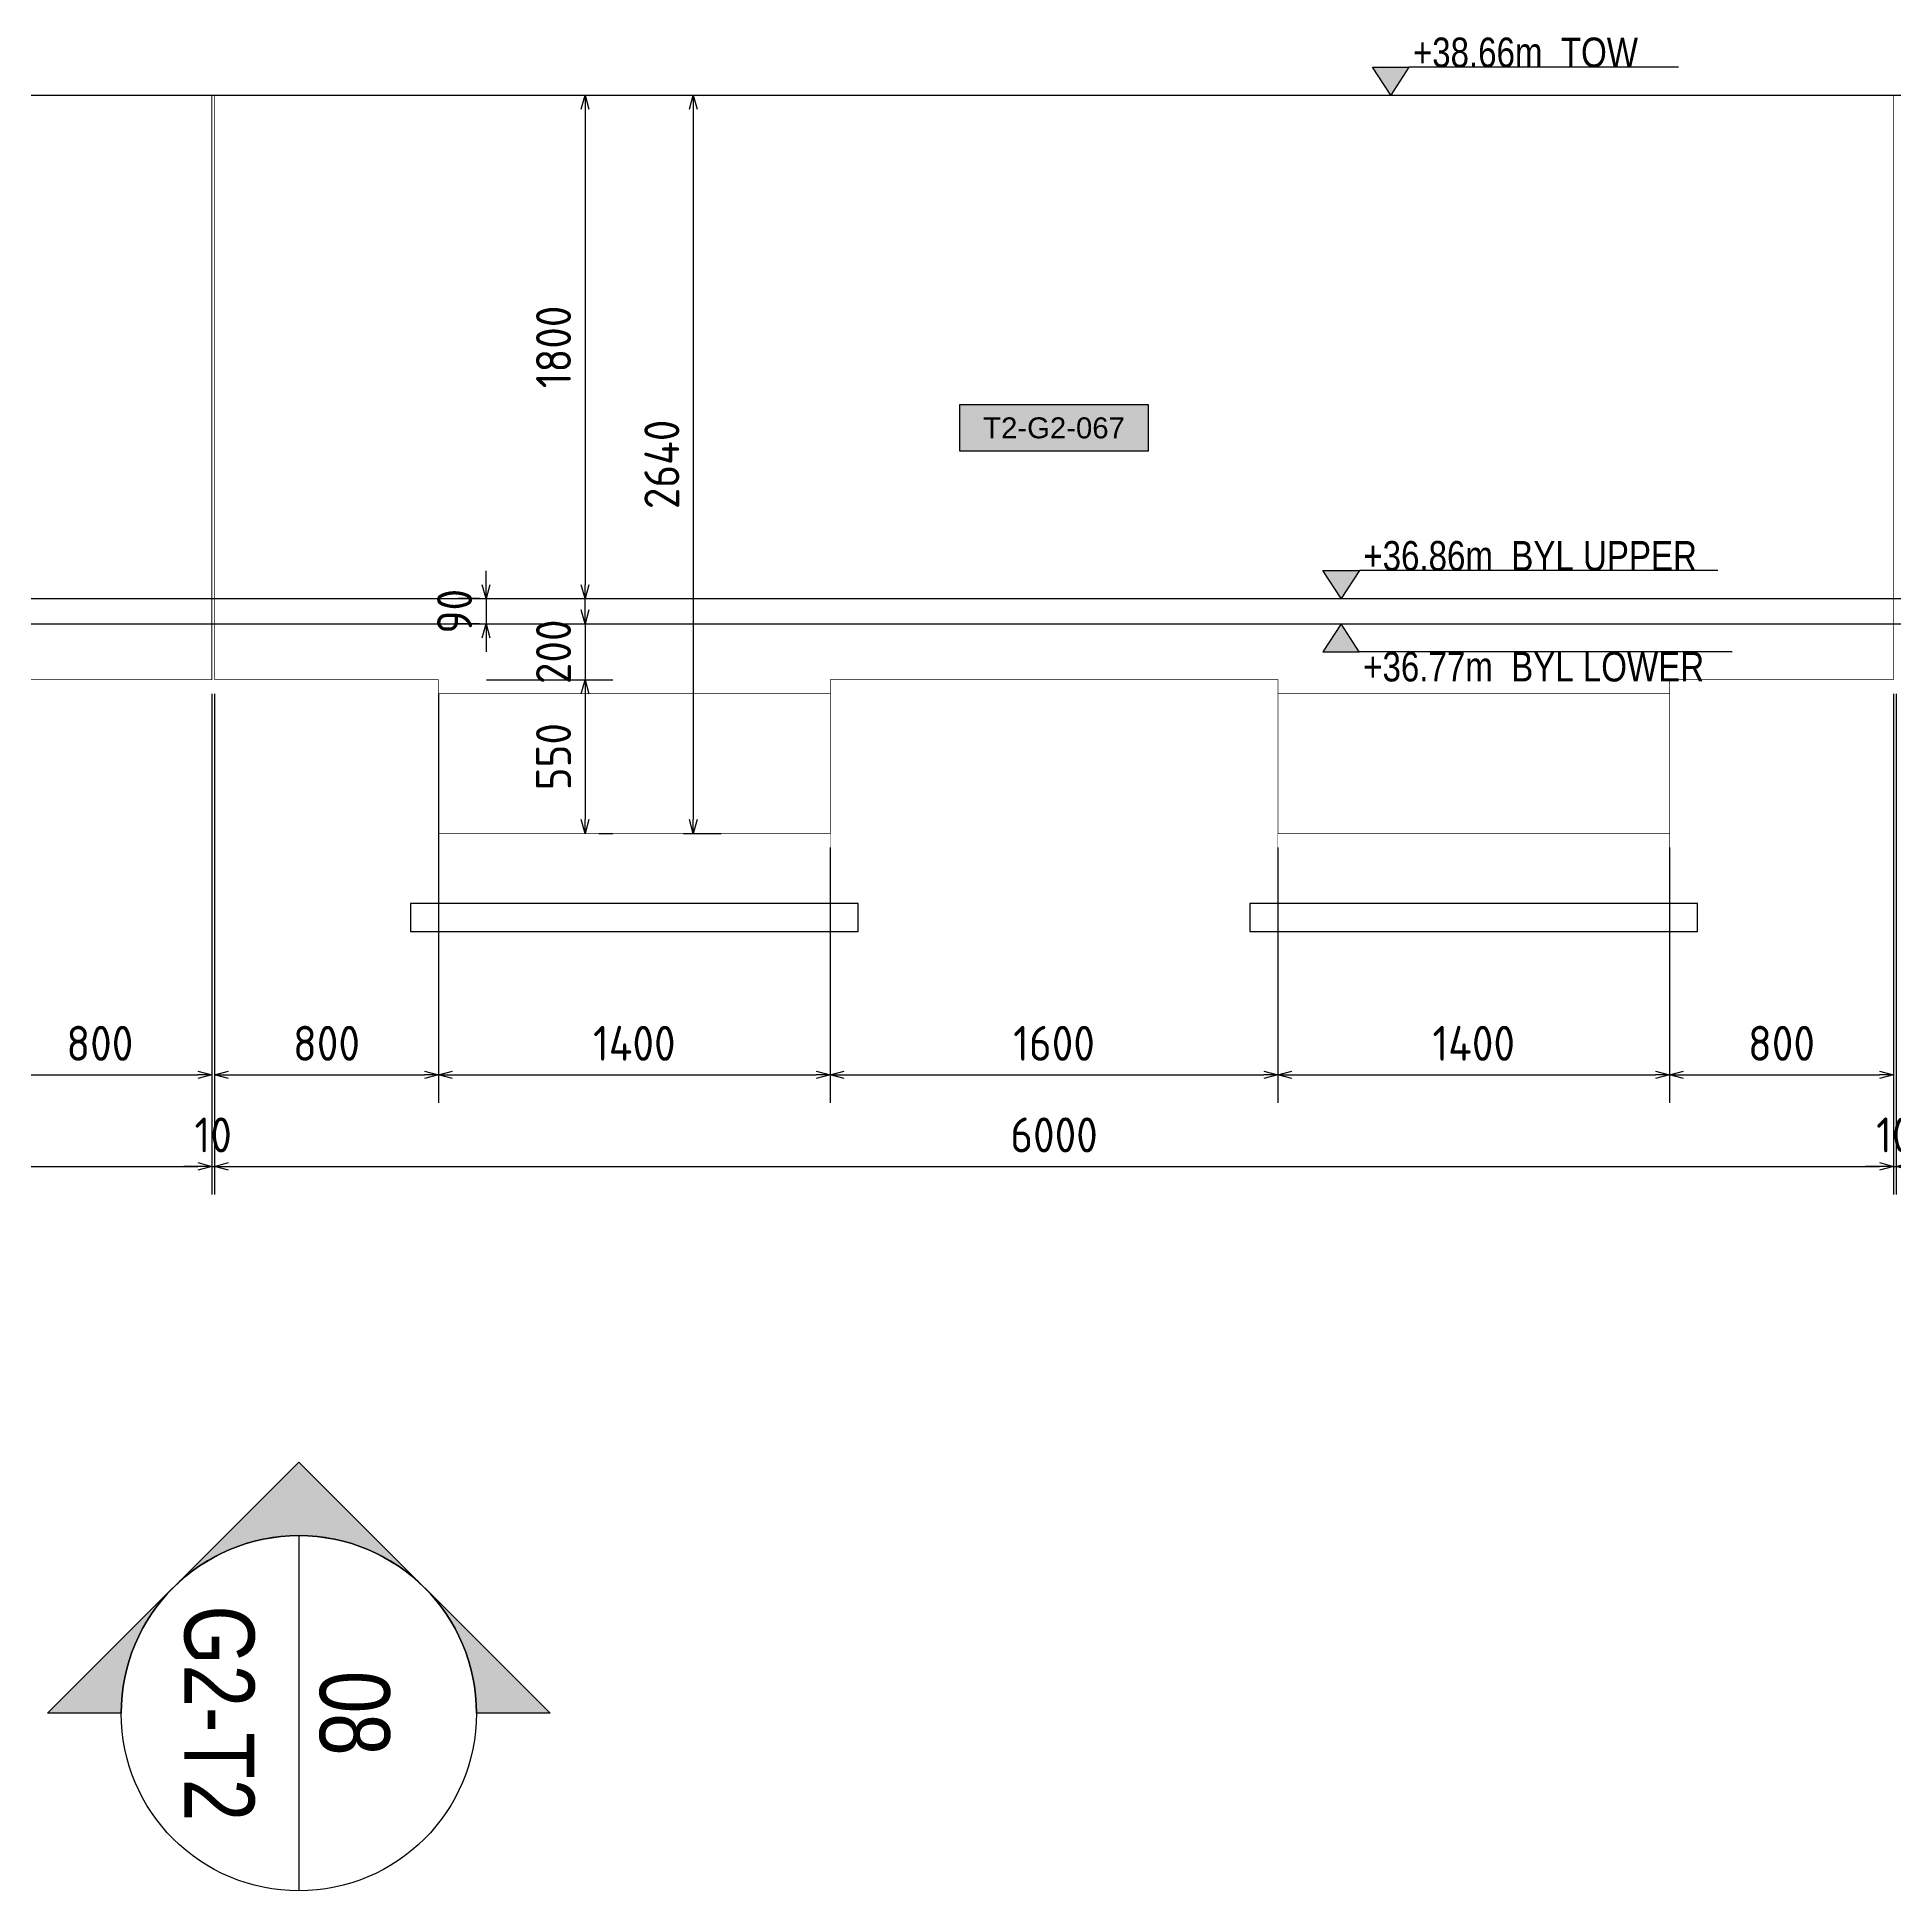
# Model space of a CAD drawing. Header units: centimetres. Extents: x -6122352 to 6876996, y -1694241 to 2592194.
# Drawn here: x 3316678 to 3323318, y 655946 to 662573 of the extents above; entities that cross this region are included whole.
import ezdxf
from ezdxf.enums import TextEntityAlignment as Align

# ---------------------------------------------------------------- set-up
doc = ezdxf.new("R2010")
doc.units = ezdxf.units.CM
doc.header["$MEASUREMENT"] = 0
doc.header["$PDMODE"] = 66
doc.header["$PDSIZE"] = 100
for name, pattern in [('CENTER', [2, 1.25, -0.25, 0.25, -0.25]), ('DASHED2', [0.375, 0.25, -0.125]), ('HIDDEN', [0.375, 0.25, -0.125])]:
    doc.linetypes.add(name, pattern=pattern)
doc.layers.get('Defpoints').update_dxf_attribs({"color": 255, "linetype": 'CENTER'})
for name, color, linetype in [('00-MI-DIM', 7, 'Continuous'), ('@MI-TYPE-01', 30, 'Continuous'), ('@MI-TYPE-02', 6, 'Continuous'), ('JML-Dimension', 1, 'Continuous'), ('PANEL-TAGS', 7, 'Continuous'), ('SECTION', 130, 'Continuous')]:
    doc.layers.add(name, color=color, linetype=linetype)
doc.styles.add('Arial Narrow', font='ARIALN.TTF', dxfattribs={"width": 0.95, "height": 500})
doc.styles.add('PANELTAG_STYLE', font='arial.ttf')
doc.styles.add('Schueco-BEMSTIL', font='isocpeur.ttf', dxfattribs={"width": 0.9})
doc.styles.add('txt-Pisa-std', font='arial.ttf', dxfattribs={"width": 0.8})
doc.dimstyles.new('MI- JWC-TXT-2.5 MM', dxfattribs={"dimscale": 1.5, "dimtxt": 2.5, "dimasz": 1, "dimexe": 2, "dimexo": 1, "dimgap": 1, "dimtad": 1, "dimdec": 0, "dimdsep": 46, "dimtxsty": 'Schueco-BEMSTIL', "dimblk": 'OPEN30', "dimcen": 0, "dimdle": 2, "dimclrd": 140, "dimclre": 8, "dimclrt": 40, "dimadec": 0, "dimazin": 2, "dimtfac": 1, "dimtdec": 0, "dimtix": 1, "dimtmove": 2, "dimatfit": 3, "dimldrblk": 'OPEN', "dimfxl": 2, "dimlwd": -1, "dimlwe": -1, "dimarcsym": 0})

# ---------------------------------------------------------------- blocks, each defined once
blk = doc.blocks.new('_Open30')
at = {"color": 0, "linetype": 'ByBlock', "lineweight": -2}
for p, q in [((-1, 0.27), (0, 0)), ((0, 0), (-1, -0.27)), ((0, 0), (-1, 0))]:
    blk.add_line(p, q, dxfattribs=at)
blk = doc.blocks.new('*D2206')
at = {"layer": '@MI-TYPE-01', "color": 8, "transparency": 16777216}
for p, q in [((3317302.5, 660225.6), (3317302.5, 658763.3)), ((3316502.5, 659675.6), (3316502.5, 658763.3))]:
    blk.add_line(p, q, dxfattribs=at)
at = {"layer": '@MI-TYPE-01', "color": 140, "transparency": 16777216}
blk.add_line((3316552.5, 658863.3), (3317252.5, 658863.3), dxfattribs=at)
at = {"layer": 'Defpoints', "color": 0, "transparency": 16777216}
for p in [(3317302.5, 660275.6), (3316502.5, 659725.6), (3317302.5, 658863.3)]:
    blk.add_point(p, dxfattribs=at)
at = {"layer": '@MI-TYPE-01', "color": 140, "transparency": 16777216, "xscale": 50, "yscale": 50, "zscale": 50, "rotation": 180}
blk.add_blockref('_Open30', (3316502.5, 658863.3), dxfattribs=at)
at = {"layer": '@MI-TYPE-01', "color": 140, "transparency": 16777216, "xscale": 50, "yscale": 50, "zscale": 50}
blk.add_blockref('_Open30', (3317302.5, 658863.3), dxfattribs=at)
at = {"layer": '@MI-TYPE-01', "color": 40, "transparency": 16777216, "insert": (3316902.5, 658975.8), "char_height": 125, "attachment_point": 5, "style": 'Schueco-BEMSTIL'}
blk.add_mtext('800', dxfattribs=at)
blk = doc.blocks.new('_Open')
at = {"color": 0, "linetype": 'ByBlock', "lineweight": -2}
for p, q in [((-1, 0.2), (0, 0)), ((-1, -0.2), (0, 0)), ((0, 0), (-1, 0))]:
    blk.add_line(p, q, dxfattribs=at)
blk = doc.blocks.new('*D2207')
at = {"layer": '@MI-TYPE-01', "color": 8, "transparency": 16777216}
for p, q in [((3311302.5, 660225.6), (3311302.5, 658435.8)), ((3317302.5, 660225.6), (3317302.5, 658435.8))]:
    blk.add_line(p, q, dxfattribs=at)
at = {"layer": '@MI-TYPE-01', "color": 140, "transparency": 16777216}
blk.add_line((3311352.5, 658535.8), (3317252.5, 658535.8), dxfattribs=at)
at = {"layer": 'Defpoints', "color": 0, "transparency": 16777216}
for p in [(3311302.5, 660275.6), (3317302.5, 660275.6), (3317302.5, 658535.8)]:
    blk.add_point(p, dxfattribs=at)
at = {"layer": '@MI-TYPE-01', "color": 140, "transparency": 16777216, "xscale": 50, "yscale": 50, "zscale": 50, "rotation": 180}
blk.add_blockref('_Open30', (3311302.5, 658535.8), dxfattribs=at)
at = {"layer": '@MI-TYPE-01', "color": 140, "transparency": 16777216, "xscale": 50, "yscale": 50, "zscale": 50}
blk.add_blockref('_Open30', (3317302.5, 658535.8), dxfattribs=at)
at = {"layer": '@MI-TYPE-01', "color": 40, "transparency": 16777216, "insert": (3314302.5, 658648.3), "char_height": 125, "attachment_point": 5, "style": 'Schueco-BEMSTIL'}
blk.add_mtext('6000', dxfattribs=at)
blk = doc.blocks.new('*D2208')
at = {"layer": '@MI-TYPE-01', "color": 8, "transparency": 16777216}
for p, q in [((3317312.5, 660225.6), (3317312.5, 658763.3)), ((3318112.5, 660225.6), (3318112.5, 658763.3))]:
    blk.add_line(p, q, dxfattribs=at)
at = {"layer": '@MI-TYPE-01', "color": 140, "transparency": 16777216}
blk.add_line((3317362.5, 658863.3), (3318062.5, 658863.3), dxfattribs=at)
at = {"layer": 'Defpoints', "color": 0, "transparency": 16777216}
for p in [(3317312.5, 660275.6), (3318112.5, 660275.6), (3318112.5, 658863.3)]:
    blk.add_point(p, dxfattribs=at)
at = {"layer": '@MI-TYPE-01', "color": 140, "transparency": 16777216, "xscale": 50, "yscale": 50, "zscale": 50, "rotation": 180}
blk.add_blockref('_Open30', (3317312.5, 658863.3), dxfattribs=at)
at = {"layer": '@MI-TYPE-01', "color": 140, "transparency": 16777216, "xscale": 50, "yscale": 50, "zscale": 50}
blk.add_blockref('_Open30', (3318112.5, 658863.3), dxfattribs=at)
at = {"layer": '@MI-TYPE-01', "color": 40, "transparency": 16777216, "insert": (3317712.5, 658975.8), "char_height": 125, "attachment_point": 5, "style": 'Schueco-BEMSTIL'}
blk.add_mtext('800', dxfattribs=at)
blk = doc.blocks.new('*D2209')
at = {"layer": '@MI-TYPE-01', "color": 8, "transparency": 16777216}
for p, q in [((3318112.5, 660225.6), (3318112.5, 658763.3)), ((3319512.5, 659675.6), (3319512.5, 658763.3))]:
    blk.add_line(p, q, dxfattribs=at)
at = {"layer": '@MI-TYPE-01', "color": 140, "transparency": 16777216}
blk.add_line((3318162.5, 658863.3), (3319462.5, 658863.3), dxfattribs=at)
at = {"layer": 'Defpoints', "color": 0, "transparency": 16777216}
for p in [(3318112.5, 660275.6), (3319512.5, 659725.6), (3319512.5, 658863.3)]:
    blk.add_point(p, dxfattribs=at)
at = {"layer": '@MI-TYPE-01', "color": 140, "transparency": 16777216, "xscale": 50, "yscale": 50, "zscale": 50, "rotation": 180}
blk.add_blockref('_Open30', (3318112.5, 658863.3), dxfattribs=at)
at = {"layer": '@MI-TYPE-01', "color": 140, "transparency": 16777216, "xscale": 50, "yscale": 50, "zscale": 50}
blk.add_blockref('_Open30', (3319512.5, 658863.3), dxfattribs=at)
at = {"layer": '@MI-TYPE-01', "color": 40, "transparency": 16777216, "insert": (3318812.5, 658975.8), "char_height": 125, "attachment_point": 5, "style": 'Schueco-BEMSTIL'}
blk.add_mtext('1400', dxfattribs=at)
blk = doc.blocks.new('*D2210')
at = {"layer": '@MI-TYPE-01', "color": 8, "transparency": 16777216}
for p, q in [((3319512.5, 659675.6), (3319512.5, 658763.3)), ((3321112.5, 659675.6), (3321112.5, 658763.3))]:
    blk.add_line(p, q, dxfattribs=at)
at = {"layer": '@MI-TYPE-01', "color": 140, "transparency": 16777216}
blk.add_line((3319562.5, 658863.3), (3321062.5, 658863.3), dxfattribs=at)
at = {"layer": 'Defpoints', "color": 0, "transparency": 16777216}
for p in [(3319512.5, 659725.6), (3321112.5, 659725.6), (3321112.5, 658863.3)]:
    blk.add_point(p, dxfattribs=at)
at = {"layer": '@MI-TYPE-01', "color": 140, "transparency": 16777216, "xscale": 50, "yscale": 50, "zscale": 50, "rotation": 180}
blk.add_blockref('_Open30', (3319512.5, 658863.3), dxfattribs=at)
at = {"layer": '@MI-TYPE-01', "color": 140, "transparency": 16777216, "xscale": 50, "yscale": 50, "zscale": 50}
blk.add_blockref('_Open30', (3321112.5, 658863.3), dxfattribs=at)
at = {"layer": '@MI-TYPE-01', "color": 40, "transparency": 16777216, "insert": (3320312.5, 658975.8), "char_height": 125, "attachment_point": 5, "style": 'Schueco-BEMSTIL'}
blk.add_mtext('1600', dxfattribs=at)
blk = doc.blocks.new('*D2211')
at = {"layer": '@MI-TYPE-01', "color": 8, "transparency": 16777216}
for p, q in [((3321112.5, 659675.6), (3321112.5, 658763.3)), ((3322512.5, 659675.6), (3322512.5, 658763.3))]:
    blk.add_line(p, q, dxfattribs=at)
at = {"layer": '@MI-TYPE-01', "color": 140, "transparency": 16777216}
blk.add_line((3321162.5, 658863.3), (3322462.5, 658863.3), dxfattribs=at)
at = {"layer": 'Defpoints', "color": 0, "transparency": 16777216}
for p in [(3321112.5, 659725.6), (3322512.5, 659725.6), (3322512.5, 658863.3)]:
    blk.add_point(p, dxfattribs=at)
at = {"layer": '@MI-TYPE-01', "color": 140, "transparency": 16777216, "xscale": 50, "yscale": 50, "zscale": 50, "rotation": 180}
blk.add_blockref('_Open30', (3321112.5, 658863.3), dxfattribs=at)
at = {"layer": '@MI-TYPE-01', "color": 140, "transparency": 16777216, "xscale": 50, "yscale": 50, "zscale": 50}
blk.add_blockref('_Open30', (3322512.5, 658863.3), dxfattribs=at)
at = {"layer": '@MI-TYPE-01', "color": 40, "transparency": 16777216, "insert": (3321812.5, 658975.8), "char_height": 125, "attachment_point": 5, "style": 'Schueco-BEMSTIL'}
blk.add_mtext('1400', dxfattribs=at)
blk = doc.blocks.new('*D2212')
at = {"layer": '@MI-TYPE-01', "color": 8, "transparency": 16777216}
for p, q in [((3323312.5, 660225.6), (3323312.5, 658763.3)), ((3322512.5, 659675.6), (3322512.5, 658763.3))]:
    blk.add_line(p, q, dxfattribs=at)
at = {"layer": '@MI-TYPE-01', "color": 140, "transparency": 16777216}
blk.add_line((3322562.5, 658863.3), (3323262.5, 658863.3), dxfattribs=at)
at = {"layer": 'Defpoints', "color": 0, "transparency": 16777216}
for p in [(3323312.5, 660275.6), (3322512.5, 659725.6), (3323312.5, 658863.3)]:
    blk.add_point(p, dxfattribs=at)
at = {"layer": '@MI-TYPE-01', "color": 140, "transparency": 16777216, "xscale": 50, "yscale": 50, "zscale": 50, "rotation": 180}
blk.add_blockref('_Open30', (3322512.5, 658863.3), dxfattribs=at)
at = {"layer": '@MI-TYPE-01', "color": 140, "transparency": 16777216, "xscale": 50, "yscale": 50, "zscale": 50}
blk.add_blockref('_Open30', (3323312.5, 658863.3), dxfattribs=at)
at = {"layer": '@MI-TYPE-01', "color": 40, "transparency": 16777216, "insert": (3322912.5, 658975.8), "char_height": 125, "attachment_point": 5, "style": 'Schueco-BEMSTIL'}
blk.add_mtext('800', dxfattribs=at)
blk = doc.blocks.new('*D2213')
at = {"layer": '@MI-TYPE-01', "color": 8, "transparency": 16777216}
for p, q in [((3317312.5, 660225.6), (3317312.5, 658435.8)), ((3323312.5, 660225.6), (3323312.5, 658435.8))]:
    blk.add_line(p, q, dxfattribs=at)
at = {"layer": '@MI-TYPE-01', "color": 140, "transparency": 16777216}
blk.add_line((3317362.5, 658535.8), (3323262.5, 658535.8), dxfattribs=at)
at = {"layer": 'Defpoints', "color": 0, "transparency": 16777216}
for p in [(3317312.5, 660275.6), (3323312.5, 660275.6), (3323312.5, 658535.8)]:
    blk.add_point(p, dxfattribs=at)
at = {"layer": '@MI-TYPE-01', "color": 140, "transparency": 16777216, "xscale": 50, "yscale": 50, "zscale": 50, "rotation": 180}
blk.add_blockref('_Open30', (3317312.5, 658535.8), dxfattribs=at)
at = {"layer": '@MI-TYPE-01', "color": 140, "transparency": 16777216, "xscale": 50, "yscale": 50, "zscale": 50}
blk.add_blockref('_Open30', (3323312.5, 658535.8), dxfattribs=at)
at = {"layer": '@MI-TYPE-01', "color": 40, "transparency": 16777216, "insert": (3320312.5, 658648.3), "char_height": 125, "attachment_point": 5, "style": 'Schueco-BEMSTIL'}
blk.add_mtext('6000', dxfattribs=at)
blk = doc.blocks.new('*D2193')
at = {"layer": '@MI-TYPE-01', "color": 8, "transparency": 16777216}
for p, q in [((3317302.5, 660225.6), (3317302.5, 658435.8)), ((3317312.5, 660225.6), (3317312.5, 658435.8))]:
    blk.add_line(p, q, dxfattribs=at)
at = {"layer": '@MI-TYPE-01', "color": 140, "transparency": 16777216}
for p, q in [((3317252.5, 658535.8), (3317202.5, 658535.8)), ((3317302.5, 658535.8), (3317312.5, 658535.8)), ((3317362.5, 658535.8), (3317412.5, 658535.8))]:
    blk.add_line(p, q, dxfattribs=at)
at = {"layer": 'Defpoints', "color": 0, "transparency": 16777216}
for p in [(3317302.5, 660275.6), (3317312.5, 660275.6), (3317312.5, 658535.8)]:
    blk.add_point(p, dxfattribs=at)
at = {"layer": '@MI-TYPE-01', "color": 140, "transparency": 16777216, "xscale": 50, "yscale": 50, "zscale": 50}
blk.add_blockref('_Open30', (3317302.5, 658535.8), dxfattribs=at)
at = {"layer": '@MI-TYPE-01', "color": 140, "transparency": 16777216, "xscale": 50, "yscale": 50, "zscale": 50, "rotation": 180}
blk.add_blockref('_Open30', (3317312.5, 658535.8), dxfattribs=at)
at = {"layer": '@MI-TYPE-01', "color": 40, "transparency": 16777216, "insert": (3317307.5, 658648.3), "char_height": 125, "attachment_point": 5, "style": 'Schueco-BEMSTIL'}
blk.add_mtext('10', dxfattribs=at)
blk = doc.blocks.new('*D2194')
at = {"layer": '@MI-TYPE-01', "color": 8, "transparency": 16777216}
for p, q in [((3323312.5, 660225.6), (3323312.5, 658435.8)), ((3323322.5, 660225.6), (3323322.5, 658435.8))]:
    blk.add_line(p, q, dxfattribs=at)
at = {"layer": '@MI-TYPE-01', "color": 140, "transparency": 16777216}
for p, q in [((3323262.5, 658535.8), (3323212.5, 658535.8)), ((3323312.5, 658535.8), (3323322.5, 658535.8)), ((3323372.5, 658535.8), (3323422.5, 658535.8))]:
    blk.add_line(p, q, dxfattribs=at)
at = {"layer": 'Defpoints', "color": 0, "transparency": 16777216}
for p in [(3323312.5, 660275.6), (3323322.5, 660275.6), (3323322.5, 658535.8)]:
    blk.add_point(p, dxfattribs=at)
at = {"layer": '@MI-TYPE-01', "color": 140, "transparency": 16777216, "xscale": 50, "yscale": 50, "zscale": 50}
blk.add_blockref('_Open30', (3323312.5, 658535.8), dxfattribs=at)
at = {"layer": '@MI-TYPE-01', "color": 140, "transparency": 16777216, "xscale": 50, "yscale": 50, "zscale": 50, "rotation": 180}
blk.add_blockref('_Open30', (3323322.5, 658535.8), dxfattribs=at)
at = {"layer": '@MI-TYPE-01', "color": 40, "transparency": 16777216, "insert": (3323317.5, 658648.3), "char_height": 125, "attachment_point": 5, "style": 'Schueco-BEMSTIL'}
blk.add_mtext('10', dxfattribs=at)
blk = doc.blocks.new('T2-ELE FT')
at = {"color": 12, "linetype": 'HIDDEN', "ltscale": 5, "const_width": 2}
blk.add_lwpolyline([(30306558.2, 1676365.9), (30306558.2, 1676865.9), (30307958.2, 1676865.9), (30307958.2, 1676365.9)], dxfattribs=at)
at = {"color": 12, "ltscale": 20, "const_width": 2}
blk.add_lwpolyline([(30306558.2, 1676365.9), (30307958.2, 1676365.9), (30307958.2, 1676115.9), (30306558.2, 1676115.9)], close=True, dxfattribs=at)
at = {"color": 8, "ltscale": 20}
blk.add_lwpolyline([(30306458.2, 1676115.9), (30308058.2, 1676115.9), (30308058.2, 1676015.9), (30306458.2, 1676015.9)], close=True, dxfattribs=at)
blk = doc.blocks.new('*U1142')
at = {"layer": 'JML-Dimension'}
h = blk.add_hatch(color=10, dxfattribs=at)
h.dxf.hatch_style = 1
h.paths.add_polyline_path([(0, 0), (-1.54, 2.37), (1.54, 2.37)])
blk.add_line((24.31, 2.37), (1.54, 2.37), dxfattribs=at)
blk.add_lwpolyline([(0, 0), (-1.54, 2.37), (1.54, 2.37), (0, 0)], dxfattribs=at)
at = {"color": 5, "style": 'txt-Pisa-std', "width": 0.8}
blk.add_attdef('+0.0', text='', height=2.5, dxfattribs=at).set_placement((1.87, 2.37), align=Align.BOTTOM_LEFT)
blk = doc.blocks.new('*U1445')
at = {"layer": 'JML-Dimension'}
h = blk.add_hatch(color=10, dxfattribs=at)
h.dxf.hatch_style = 1
h.paths.add_polyline_path([(0, 0), (-1.54, 2.37), (1.54, 2.37)])
blk.add_line((31.81, 2.37), (1.54, 2.37), dxfattribs=at)
blk.add_lwpolyline([(0, 0), (-1.54, 2.37), (1.54, 2.37), (0, 0)], dxfattribs=at)
at = {"color": 5, "style": 'txt-Pisa-std', "width": 0.8}
blk.add_attdef('+0.0', text='', height=2.5, dxfattribs=at).set_placement((1.87, 2.37), align=Align.BOTTOM_LEFT)
blk = doc.blocks.new('*U1446')
at = {"layer": 'JML-Dimension'}
h = blk.add_hatch(color=10, dxfattribs=at)
h.dxf.hatch_style = 1
h.paths.add_polyline_path([(0, 0), (-1.54, 2.37), (1.54, 2.37)])
blk.add_line((33.03, 2.37), (1.54, 2.37), dxfattribs=at)
blk.add_lwpolyline([(0, 0), (-1.54, 2.37), (1.54, 2.37), (0, 0)], dxfattribs=at)
at = {"color": 5, "style": 'txt-Pisa-std', "width": 0.8}
blk.add_attdef('+0.0', text='', height=2.5, dxfattribs=at).set_placement((1.87, 2.37), align=Align.BOTTOM_LEFT)
blk = doc.blocks.new('PANELTAG')
at = {"layer": 'PANEL-TAGS', "color": 1}
blk.add_lwpolyline([(-13.5, -3.3), (13.5, -3.3), (13.5, 3.3), (-13.5, 3.3)], close=True, dxfattribs=at)
at = {"layer": 'PANEL-TAGS', "color": 40, "true_color": 0xffd700}
blk.add_solid([(-13.5, -3.3), (13.5, -3.3), (-13.5, 3.3), (13.5, 3.3)], dxfattribs=at)
at = {"layer": 'PANEL-TAGS', "color": 5, "style": 'PANELTAG_STYLE'}
blk.add_attdef('TAGNO', text='', height=3, dxfattribs=at).set_placement((0, 0), align=Align.CENTER)
blk = doc.blocks.new('*D2228')
at = {"layer": '@MI-TYPE-01', "color": 8, "transparency": 16777216}
for p, q in [((3318988.5, 662365.6), (3319123.4, 662365.6)), ((3318988.5, 659725.6), (3319123.4, 659725.6))]:
    blk.add_line(p, q, dxfattribs=at)
at = {"layer": '@MI-TYPE-01', "color": 140, "transparency": 16777216}
blk.add_line((3319023.4, 662315.6), (3319023.4, 659775.6), dxfattribs=at)
at = {"layer": 'Defpoints', "color": 0, "transparency": 16777216}
for p in [(3318938.5, 662365.6), (3318938.5, 659725.6), (3319023.4, 659725.6)]:
    blk.add_point(p, dxfattribs=at)
at = {"layer": '@MI-TYPE-01', "color": 140, "transparency": 16777216, "xscale": 50, "yscale": 50, "zscale": 50}
for p, rotation in [((3319023.4, 662365.6), 90), ((3319023.4, 659725.6), 270)]:
    blk.add_blockref('_Open30', p, dxfattribs=dict(at, rotation=rotation))
at = {"layer": '@MI-TYPE-01', "color": 40, "transparency": 16777216, "insert": (3318910.9, 661045.6), "char_height": 125, "attachment_point": 5, "rotation": 90, "style": 'Schueco-BEMSTIL'}
blk.add_mtext('2640', dxfattribs=at)
blk = doc.blocks.new('*D2229')
at = {"layer": '@MI-TYPE-01', "color": 8, "transparency": 16777216}
for p, q in [((3318563, 662365.6), (3318736.3, 662365.6)), ((3318563, 660565.6), (3318736.3, 660565.6))]:
    blk.add_line(p, q, dxfattribs=at)
at = {"layer": '@MI-TYPE-01', "color": 140, "transparency": 16777216}
blk.add_line((3318636.3, 662315.6), (3318636.3, 660615.6), dxfattribs=at)
at = {"layer": 'Defpoints', "color": 0, "transparency": 16777216}
for p in [(3318513, 662365.6), (3318513, 660565.6), (3318636.3, 660565.6)]:
    blk.add_point(p, dxfattribs=at)
at = {"layer": '@MI-TYPE-01', "color": 140, "transparency": 16777216, "xscale": 50, "yscale": 50, "zscale": 50}
for p, rotation in [((3318636.3, 662365.6), 90), ((3318636.3, 660565.6), 270)]:
    blk.add_blockref('_Open30', p, dxfattribs=dict(at, rotation=rotation))
at = {"layer": '@MI-TYPE-01', "color": 40, "transparency": 16777216, "insert": (3318523.8, 661465.6), "char_height": 125, "attachment_point": 5, "rotation": 90, "style": 'Schueco-BEMSTIL'}
blk.add_mtext('1800', dxfattribs=at)
blk = doc.blocks.new('*D2230')
at = {"layer": '@MI-TYPE-01', "color": 140, "transparency": 16777216}
for p, q in [((3318636.3, 660525.6), (3318636.3, 660575.6)), ((3318636.3, 660475.6), (3318636.3, 660275.6)), ((3318636.3, 660225.6), (3318636.3, 660175.6))]:
    blk.add_line(p, q, dxfattribs=at)
at = {"layer": '@MI-TYPE-01', "color": 8, "transparency": 16777216}
for p, q in [((3318135.1, 660475.6), (3318736.3, 660475.6)), ((3318284.1, 660275.6), (3318736.3, 660275.6))]:
    blk.add_line(p, q, dxfattribs=at)
at = {"layer": 'Defpoints', "color": 0, "transparency": 16777216}
for p in [(3318085.1, 660475.6), (3318234.1, 660275.6), (3318636.3, 660275.6)]:
    blk.add_point(p, dxfattribs=at)
at = {"layer": '@MI-TYPE-01', "color": 140, "transparency": 16777216, "xscale": 50, "yscale": 50, "zscale": 50}
for p, rotation in [((3318636.3, 660475.6), 270), ((3318636.3, 660275.6), 90)]:
    blk.add_blockref('_Open30', p, dxfattribs=dict(at, rotation=rotation))
at = {"layer": '@MI-TYPE-01', "color": 40, "transparency": 16777216, "insert": (3318523.8, 660375.6), "char_height": 125, "attachment_point": 5, "rotation": 90, "style": 'Schueco-BEMSTIL'}
blk.add_mtext('200', dxfattribs=at)
blk = doc.blocks.new('*D2231')
at = {"layer": '@MI-TYPE-01', "color": 8, "transparency": 16777216}
for p, q in [((3318284.1, 660275.6), (3318736.3, 660275.6)), ((3318686.3, 659725.6), (3318736.3, 659725.6))]:
    blk.add_line(p, q, dxfattribs=at)
at = {"layer": '@MI-TYPE-01', "color": 140, "transparency": 16777216}
blk.add_line((3318636.3, 660225.6), (3318636.3, 659775.6), dxfattribs=at)
at = {"layer": 'Defpoints', "color": 0, "transparency": 16777216}
for p in [(3318234.1, 660275.6), (3318636.3, 659725.6), (3318636.3, 659725.6)]:
    blk.add_point(p, dxfattribs=at)
at = {"layer": '@MI-TYPE-01', "color": 140, "transparency": 16777216, "xscale": 50, "yscale": 50, "zscale": 50}
for p, rotation in [((3318636.3, 660275.6), 90), ((3318636.3, 659725.6), 270)]:
    blk.add_blockref('_Open30', p, dxfattribs=dict(at, rotation=rotation))
at = {"layer": '@MI-TYPE-01', "color": 40, "transparency": 16777216, "insert": (3318523.8, 660000.6), "char_height": 125, "attachment_point": 5, "rotation": 90, "style": 'Schueco-BEMSTIL'}
blk.add_mtext('550', dxfattribs=at)
blk = doc.blocks.new('*D2227')
at = {"layer": '@MI-TYPE-01', "color": 140, "transparency": 16777216}
for p, q in [((3318282.6, 660615.6), (3318282.6, 660665.6)), ((3318282.6, 660565.6), (3318282.6, 660475.6)), ((3318282.6, 660425.6), (3318282.6, 660375.6))]:
    blk.add_line(p, q, dxfattribs=at)
at = {"layer": '@MI-TYPE-01', "color": 8, "transparency": 16777216}
for p, q in [((3318258.7, 660565.6), (3318182.6, 660565.6)), ((3318258.7, 660475.6), (3318182.6, 660475.6))]:
    blk.add_line(p, q, dxfattribs=at)
at = {"layer": 'Defpoints', "color": 0, "transparency": 16777216}
for p in [(3318308.7, 660565.6), (3318282.6, 660475.6), (3318308.7, 660475.6)]:
    blk.add_point(p, dxfattribs=at)
at = {"layer": '@MI-TYPE-01', "color": 140, "transparency": 16777216, "xscale": 50, "yscale": 50, "zscale": 50}
for p, rotation in [((3318282.6, 660565.6), 270), ((3318282.6, 660475.6), 90)]:
    blk.add_blockref('_Open30', p, dxfattribs=dict(at, rotation=rotation))
at = {"layer": '@MI-TYPE-01', "color": 40, "transparency": 16777216, "insert": (3318170.1, 660520.6), "char_height": 125, "attachment_point": 5, "rotation": 90, "style": 'Schueco-BEMSTIL'}
blk.add_mtext('90', dxfattribs=at)
blk = doc.blocks.new('*U1430')
h = blk.add_hatch(color=94)
edge = h.paths.add_edge_path()
edge.add_line((0, -6.35), (0, -8.98))
edge.add_line((0, -8.98), (-8.98, 0))
edge.add_line((-8.98, 0), (0, 8.98))
edge.add_line((0, 8.98), (0, 6.35))
edge.add_arc((0, 0), 6.35, 90, 270)
at = {"color": 94}
blk.add_line((-6.35, 0), (6.35, 0), dxfattribs=at)
for points in [[(0, -6.35), (0, -8.98), (-8.98, 0), (0, 8.98), (0, 6.35, 1)], [(-4.49, 4.49, 0.414214), (-4.49, -4.49), (-8.98, 0), (-4.49, 4.49)]]:
    blk.add_lwpolyline(points, format="xyb", close=True)
blk.add_circle((0, 0), 6.35, dxfattribs=at)
at = {"style": 'Arial Narrow', "width": 0.95, "flags": 8}
blk.add_attdef('VIEWNUMBER', text='', height=2.5, dxfattribs=at).set_placement((0, 0), align=Align.BOTTOM_CENTER)
blk.add_attdef('SHEETNUMBER', text='', height=2.5, dxfattribs=at).set_placement((0, -1.588), align=Align.TOP_CENTER)

msp = doc.modelspace()

# ---------------------------------------------------------------- linework, layer by layer
at = {"layer": '@MI-TYPE-01', "const_width": 2.5}
for points in [[(3311302.54485, 662365.63791), (3317302.54485, 662365.63791), (3317302.54485, 660275.63796), (3316502.54485, 660275.63796), (3316502.54485, 659725.63796), (3315102.54485, 659725.63796), (3315102.54485, 660275.63796), (3313502.54485, 660275.63796), (3313502.54485, 659725.63796), (3312102.54485, 659725.63796), (3312102.54485, 660275.63796), (3311302.54485, 660275.63796)], [(3317312.54485, 662365.63791), (3323312.54485, 662365.63791), (3323312.54485, 660275.63796), (3322512.54485, 660275.63796), (3322512.54485, 659725.63796), (3321112.54485, 659725.63796), (3321112.54485, 660275.63796), (3319512.54485, 660275.63796), (3319512.54485, 659725.63796), (3318112.54485, 659725.63796), (3318112.54485, 660275.63796), (3317312.54485, 660275.63796)]]:
    msp.add_lwpolyline(points, close=True, dxfattribs=at)
at = {"layer": '@MI-TYPE-02', "color": 160, "linetype": 'DASHED2', "ltscale": 5}
for points in [[(3305197.69486, 662365.63791), (3329322.54485, 662365.63791)], [(3305222.8889, 660565.63796), (3329322.54485, 660565.63796)], [(3305222.8889, 660475.63796), (3329322.54485, 660475.63796)]]:
    msp.add_lwpolyline(points, dxfattribs=at)

# ---------------------------------------------------------------- block references
at = {"color": 2, "xscale": -1}
for p in [(33626070.70641, -1016640.23581), (33629070.70641, -1016640.23581)]:
    msp.add_blockref('T2-ELE FT', p, dxfattribs=at)
at = {"layer": '00-MI-DIM'}
ref = msp.add_blockref('*U1430', (3317613.55254, 656580.59279), dxfattribs=dict(at, xscale=100, yscale=100, zscale=100, rotation=270))
ref.add_attrib('VIEWNUMBER', '08', dxfattribs={"layer": '0', "height": 250, "rotation": 270, "style": 'Arial Narrow', "width": 0.95}).set_placement((3317613.55254, 656580.59279), align=Align.BOTTOM_CENTER)
ref.add_attrib('SHEETNUMBER', 'G2-T2', dxfattribs={"layer": '0', "height": 250, "rotation": 270, "style": 'Arial Narrow', "width": 0.95}).set_placement((3317454.80254, 656580.59279), align=Align.TOP_CENTER)
at = {"layer": 'PANEL-TAGS'}
ref = msp.add_blockref('PANELTAG', (3320312.54485, 661176.26293), dxfattribs=dict(at, xscale=25, yscale=25, zscale=25))
ref.add_attrib('TAGNO', 'T2-G2-067', dxfattribs={"color": 5, "height": 75, "style": 'PANELTAG_STYLE'}).set_placement((3320312.54485, 661176.26293), align=Align.MIDDLE_CENTER)
at = {"layer": 'SECTION', "color": 6}
ref = msp.add_blockref('*U1142', (3321515.9742, 662365.63791), dxfattribs=dict(at, xscale=42.30147098076819, yscale=42.30147098076819, zscale=42.30147098076819))
ref.add_attrib('+0.0', '+38.66m  TOW', (3321595.10285, 662465.89498), dxfattribs={"layer": 'JML-Dimension', "color": 5, "height": 105.7536775, "style": 'txt-Pisa-std', "width": 0.8})
ref = msp.add_blockref('*U1445', (3321338.87913, 660565.63796), dxfattribs=dict(at, xscale=42.30147098076819, yscale=42.30147098076819, zscale=42.30147098076819))
ref.add_attrib('+0.0', '+36.86m  BYL UPPER', (3321418.00778, 660665.89502), dxfattribs={"layer": 'JML-Dimension', "color": 5, "height": 105.7536775, "style": 'txt-Pisa-std', "width": 0.8})
ref = msp.add_blockref('*U1446', (3321338.33912, 660475.63796), dxfattribs=dict(at, xscale=-42.30147098076819, yscale=42.30147098076819, zscale=42.30147098076819, rotation=180))
ref.add_attrib('+0.0', '+36.77m  BYL LOWER', (3321417.46777, 660269.62721), dxfattribs={"layer": 'JML-Dimension', "color": 5, "height": 105.7536775, "style": 'txt-Pisa-std', "width": 0.8})

# ---------------------------------------------------------------- dimensions: what is measured, and where the dimension line sits
at = {"layer": '@MI-TYPE-01'}
for base, p1, p2, picture, middle in [((3318636.32207, 660565.63796), (3318513.00564, 662365.63791), (3318513.00564, 660565.63796), '*D2229', (3318523.82207, 661465.63793)), ((3319023.35158, 659725.63796), (3318938.47556, 662365.63791), (3318938.47556, 659725.63796), '*D2228', (3318910.85158, 661045.63793)), ((3318282.56135, 660475.63796), (3318308.70677, 660565.63796), (3318308.70677, 660475.63796), '*D2227', (3318170.06135, 660520.63796)), ((3318636.32207, 660275.63796), (3318085.11288, 660475.63796), (3318234.06403, 660275.63796), '*D2230', (3318523.82207, 660375.63796)), ((3318636.32207, 659725.63796), (3318234.06403, 660275.63796), (3318636.32207, 659725.63796), '*D2231', (3318523.82207, 660000.63796))]:
    dim = msp.add_linear_dim(base=base, p1=p1, p2=p2, angle=90, dimstyle='MI- JWC-TXT-2.5 MM', dxfattribs=at)
    dim.commit()
    dim.dimension.update_dxf_attribs({"geometry": picture, "text_midpoint": middle})
for base, p1, p2, picture, middle in [((3317302.54485, 658535.81286), (3311302.54485, 660275.63796), (3317302.54485, 660275.63796), '*D2207', (3314302.54485, 658535.81286)), ((3317302.54485, 658863.28548), (3316502.54485, 659725.63796), (3317302.54485, 660275.63796), '*D2206', (3316902.54485, 658863.28548)), ((3318112.54485, 658863.28548), (3317312.54485, 660275.63796), (3318112.54485, 660275.63796), '*D2208', (3317712.54485, 658863.28548)), ((3323312.54485, 658535.81286), (3317312.54485, 660275.63796), (3323312.54485, 660275.63796), '*D2213', (3320312.54485, 658535.81286)), ((3319512.54485, 658863.28548), (3318112.54485, 660275.63796), (3319512.54485, 659725.63796), '*D2209', (3318812.54485, 658863.28548)), ((3323312.54485, 658863.28548), (3322512.54485, 659725.63796), (3323312.54485, 660275.63796), '*D2212', (3322912.54485, 658863.28548)), ((3321112.54485, 658863.28548), (3319512.54485, 659725.63796), (3321112.54485, 659725.63796), '*D2210', (3320312.54485, 658863.28548)), ((3322512.54485, 658863.28548), (3321112.54485, 659725.63796), (3322512.54485, 659725.63796), '*D2211', (3321812.54485, 658863.28548))]:
    dim = msp.add_linear_dim(base=base, p1=p1, p2=p2, dimstyle='MI- JWC-TXT-2.5 MM', dxfattribs=at)
    dim.commit()
    dim.dimension.update_dxf_attribs({"geometry": picture, "text_midpoint": middle, "dimtype": 160})
for base, p1, p2, picture, middle in [((3317312.54485, 658535.81286), (3317302.54485, 660275.63796), (3317312.54485, 660275.63796), '*D2193', (3317307.54485, 658648.31286)), ((3323322.54485, 658535.81286), (3323312.54485, 660275.63796), (3323322.54485, 660275.63796), '*D2194', (3323317.54485, 658648.31286))]:
    dim = msp.add_linear_dim(base=base, p1=p1, p2=p2, dimstyle='MI- JWC-TXT-2.5 MM', dxfattribs=at)
    dim.commit()
    dim.dimension.update_dxf_attribs({"geometry": picture, "text_midpoint": middle})

doc.saveas('drawing.dxf')
